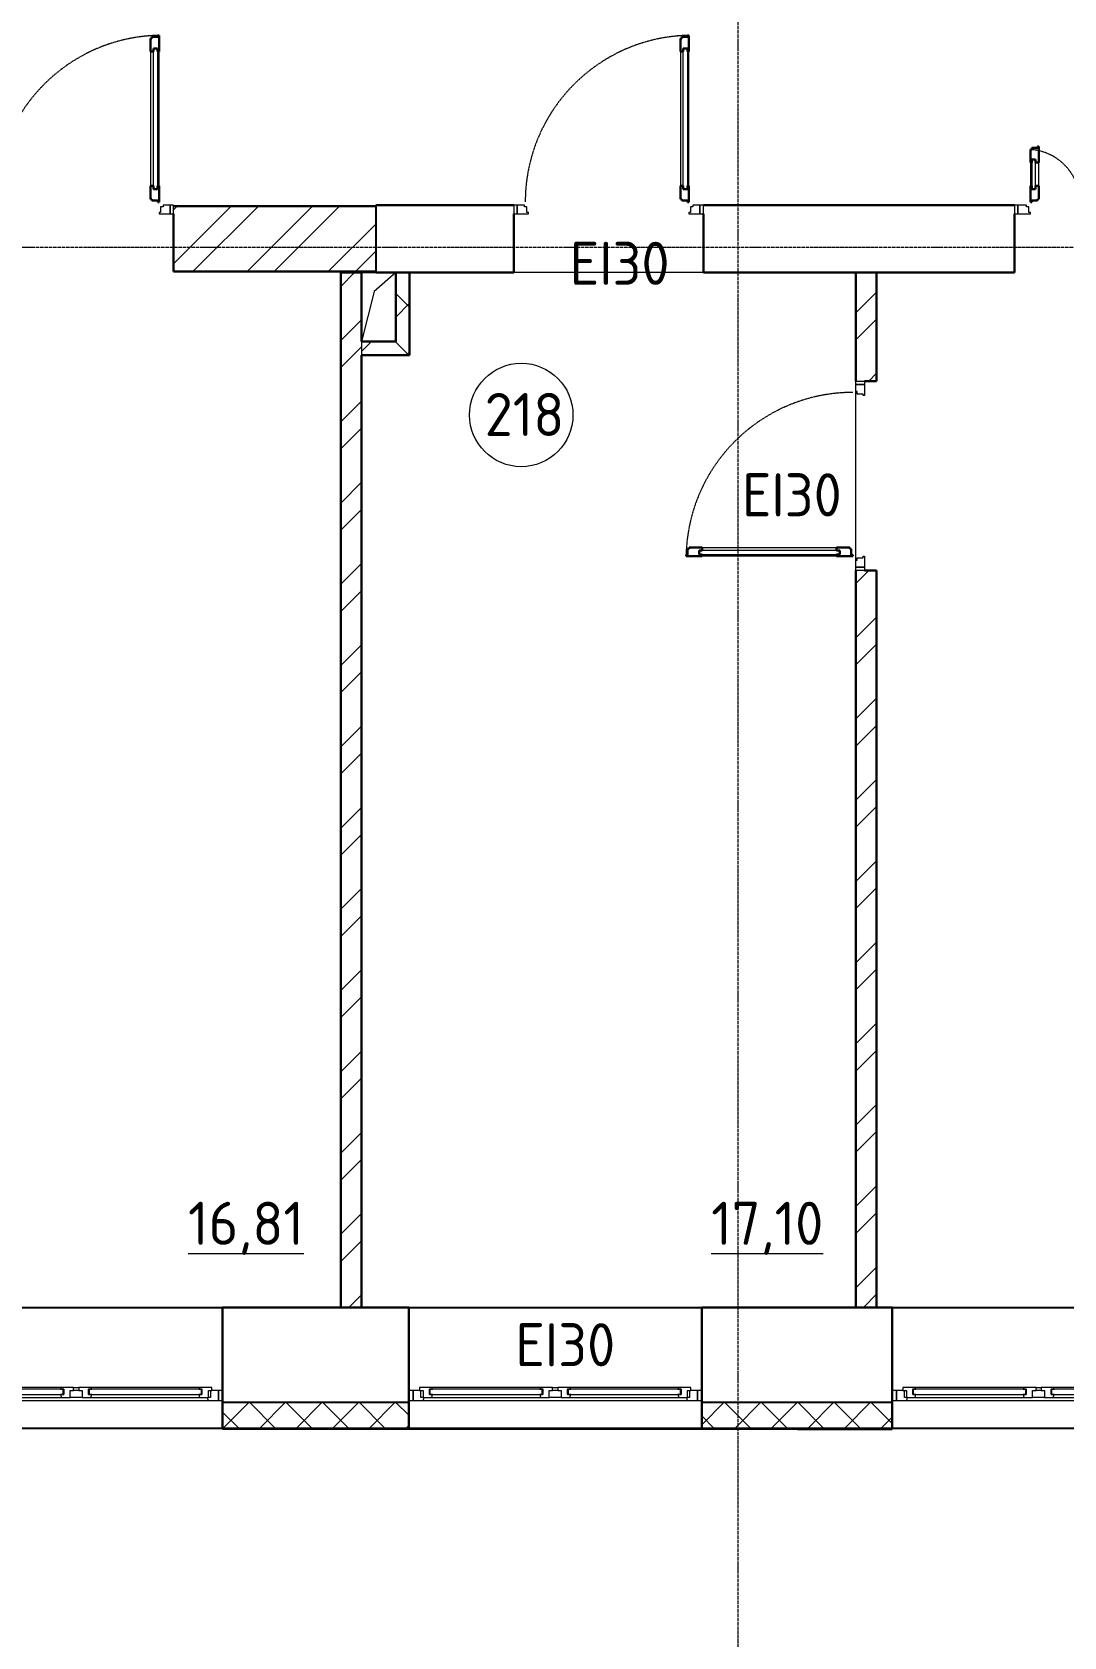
# Model space of a CAD drawing. Header units: millimetres. Extents: x -695119 to 412940, y -249585 to 622758.
# Drawn here: x 109686 to 115673, y 514016 to 523328 of the extents above; entities that cross this region are included whole.
import ezdxf

# ---------------------------------------------------------------- set-up
doc = ezdxf.new("R2010")
doc.units = ezdxf.units.MM
doc.linetypes.add('ADSK_Линия сетки', pattern=[25, 20, -2.5, 0, -2.5])
doc.linetypes.add('ADSK_Штриховая_ш2 п1_5', pattern=[4.5, 3, -1.5])
for name, color, linetype, lineweight in [('Двери', 8, 'Continuous', 9), ('Каркас_Импост', 8, 'Continuous', 9), ('Марки помещений', 8, 'Continuous', 20), ('Монтажный зазор', 8, 'Continuous', 9), ('Окна', 252, 'Continuous', 9), ('Оси', 252, 'Continuous', 9), ('Остекление', 8, 'Continuous', 9), ('Открывание', 8, 'ADSK_Штриховая_ш2 п1_5', 9), ('Панель', 252, 'Continuous', 30), ('Перекрытия', 7, 'Continuous', 18), ('Стены разрез', 7, 'Continuous', 30), ('Стены штриховка', 7, 'Continuous', 9), ('Текстовые примечания', 7, 'Continuous', 9)]:
    doc.layers.add(name, color=color, linetype=linetype, lineweight=lineweight)
doc.layers.add('Стены', color=194, linetype='Continuous')
doc.styles.add('GOST Common_1', font='', dxfattribs={"height": 250})
doc.styles.get('GOST Common_1').set_extended_font_data('GOST type B')
pattern_1 = [(0, (91217.38, 536167.97), (406.4, 101.6), [33.528, -271.272, 33.528, -271.272, -1625.6]), (0, (91217.38, 536167.97), (406.4, 101.6), [-609.6, 33.528, -576.072, 33.528, -271.272, -711.2]), (0, (91217.38, 536167.97), (406.4, 101.6), [-1524, 33.528, -169.672, 33.528, -474.472]), (120, (91369.78, 536218.77), (-291.18818, 301.15272), [33.528, -271.272, 33.528, -271.272, -1625.6]), (120, (91369.78, 536218.77), (-291.18818, 301.15272), [-609.6, 33.528, -576.072, 33.528, -271.272, -711.2]), (120, (91369.78, 536218.77), (-291.18818, 301.15272), [-1524, 33.528, -169.672, 33.528, -474.472]), (240, (91420.58, 536421.97), (-115.21182, -402.75272), [33.528, -271.272, 33.528, -271.272, -1625.6]), (240, (91420.58, 536421.97), (-115.21182, -402.75272), [-609.6, 33.528, -576.072, 33.528, -271.272, -711.2]), (240, (91420.58, 536421.97), (-115.21182, -402.75272), [-1524, 33.528, -169.672, 33.528, -474.472])]
pattern_2 = [(45, (91217.38, 536167.97), (-235.7317, 235.7317), []), (45, (91374.53, 536167.97), (-235.7317, 235.7317), [])]
pattern_3 = [(45, (91217.38, 536167.97), (-141.4214, 141.4214), []), (135, (91217.38, 536167.97), (-141.4214, -141.4214), [])]

# ---------------------------------------------------------------- blocks, each defined once
blk = doc.blocks.new('BIMLIB_Окно_Двустворчатое_VEKA_СФрамугойСнизу_ГОСТ30674_без линий - Ж_ОК-1_2320х1700-3824232-План 2 этажа смеж')
at = {"layer": 'Каркас_Импост', "lineweight": 18}
for p, q in [((-765.6, 265), (-825, 265)), ((-825, 265), (-825, 207)), ((-825, 207), (-787, 207)), ((-767, 207), (-787, 207)), ((-787, 207), (-787, 190)), ((-787, 190), (-731, 190)), ((-779, 207), (-779, 248)), ((-779, 248), (-767, 248)), ((-767, 248), (-767, 207)), ((-716.6, 248), (-767, 248)), ((-761, 248), (-765.6, 265)), ((-731, 190), (-730, 191)), ((-730, 199), (-730, 231)), ((-730, 231), (-712, 231)), ((-712, 199), (-730, 199)), ((-730, 191), (-729, 190)), ((-729, 190), (-714.4, 190)), ((-712, 231), (-716.6, 248)), ((-714.4, 190), (-712, 199)), ((-85.4, 248), (-90, 231)), ((-90, 231), (-72, 231)), ((-72, 199), (-90, 199)), ((-90, 199), (-87.6, 190)), ((-87.6, 190), (-73, 190)), ((-35, 248), (-85.4, 248)), ((-73, 190), (-72, 191)), ((-72, 231), (-72, 199)), ((-72, 191), (-71, 190)), ((-71, 190), (-15, 190)), ((-35, 207), (-35, 248)), ((-15, 207), (-35, 207)), ((-15, 190), (-15, 207)), ((35, 207), (15, 207)), ((15, 207), (15, 190)), ((15, 190), (71, 190)), ((35, 248), (35, 207)), ((85.4, 248), (35, 248)), ((71, 190), (72, 191)), ((72, 199), (72, 231)), ((72, 231), (90, 231)), ((90, 199), (72, 199)), ((72, 191), (73, 190)), ((73, 190), (87.6, 190)), ((90, 231), (85.4, 248)), ((87.6, 190), (90, 199)), ((716.6, 248), (712, 231)), ((712, 231), (730, 231)), ((730, 199), (712, 199)), ((712, 199), (714.4, 190)), ((714.4, 190), (729, 190)), ((767, 248), (716.6, 248)), ((729, 190), (730, 191)), ((730, 231), (730, 199)), ((730, 191), (731, 190)), ((731, 190), (787, 190)), ((765.6, 265), (761, 248)), ((825, 265), (765.6, 265)), ((767, 207), (767, 248)), ((767, 248), (779, 248)), ((787, 207), (767, 207)), ((779, 248), (779, 207)), ((787, 190), (787, 207)), ((787, 207), (825, 207)), ((825, 207), (825, 265))]:
    blk.add_line(p, q, dxfattribs=at)
at = {"layer": 'Каркас_Импост'}
for p, q in [((765.6, 265), (-765.6, 265)), ((-731, 190), (-729, 190)), ((-85.4, 248), (-716.6, 248)), ((-714.4, 190), (-87.6, 190)), ((-73, 190), (-71, 190)), ((-35, 248), (35, 248)), ((-15, 207), (15, 207)), ((15, 190), (-15, 190)), ((71, 190), (73, 190)), ((716.6, 248), (85.4, 248)), ((87.6, 190), (714.4, 190)), ((729, 190), (731, 190))]:
    blk.add_line(p, q, dxfattribs=at)
at = {"layer": 'Окна'}
for p, q in [((-825, 265), (-850, 265)), ((-850, 207), (-825, 207)), ((-825, 207), (-825, 265)), ((850, 265), (825, 265)), ((825, 265), (825, 207)), ((825, 207), (850, 207))]:
    blk.add_line(p, q, dxfattribs=at)
at = {"layer": 'Остекление'}
for p, q in [((-727, 231), (-730, 231)), ((-730, 231), (-730, 199)), ((-730, 199), (-727, 199)), ((-75, 231), (-727, 231)), ((-727, 231), (-727, 199)), ((-727, 199), (-727, 231)), ((-727, 199), (-75, 199)), ((-75, 199), (-75, 231)), ((-75, 231), (-75, 199)), ((-72, 231), (-75, 231)), ((-75, 199), (-72, 199)), ((-72, 199), (-72, 231)), ((75, 231), (72, 231)), ((72, 231), (72, 199)), ((72, 199), (75, 199)), ((727, 231), (75, 231)), ((75, 231), (75, 199)), ((75, 199), (75, 231)), ((75, 199), (727, 199)), ((727, 199), (727, 231)), ((727, 231), (727, 199)), ((730, 231), (727, 231)), ((727, 199), (730, 199)), ((730, 199), (730, 231))]:
    blk.add_line(p, q, dxfattribs=at)
blk = doc.blocks.new('BIMLIB_Окно_Двустворчатое_VEKA_СФрамугойСнизу_ГОСТ30674 - Ж_ОК-17__2350х1700-3836676-План 2 этажа смеж')
at = {"layer": 'Каркас_Импост', "lineweight": 18}
for p, q in [((-765.6, 265), (-825, 265)), ((-825, 265), (-825, 207)), ((-825, 207), (-787, 207)), ((-767, 207), (-787, 207)), ((-787, 207), (-787, 190)), ((-787, 190), (-731, 190)), ((-779, 207), (-779, 248)), ((-779, 248), (-767, 248)), ((-767, 248), (-767, 207)), ((-716.6, 248), (-767, 248)), ((-761, 248), (-765.6, 265)), ((-731, 190), (-730, 191)), ((-730, 199), (-730, 231)), ((-730, 231), (-712, 231)), ((-712, 199), (-730, 199)), ((-730, 191), (-729, 190)), ((-729, 190), (-714.4, 190)), ((-712, 231), (-716.6, 248)), ((-714.4, 190), (-712, 199)), ((-85.4, 248), (-90, 231)), ((-90, 231), (-72, 231)), ((-72, 199), (-90, 199)), ((-90, 199), (-87.6, 190)), ((-87.6, 190), (-73, 190)), ((-35, 248), (-85.4, 248)), ((-73, 190), (-72, 191)), ((-72, 231), (-72, 199)), ((-72, 191), (-71, 190)), ((-71, 190), (-15, 190)), ((-35, 207), (-35, 248)), ((-15, 207), (-35, 207)), ((-15, 190), (-15, 207)), ((35, 207), (15, 207)), ((15, 207), (15, 190)), ((15, 190), (71, 190)), ((35, 248), (35, 207)), ((85.4, 248), (35, 248)), ((71, 190), (72, 191)), ((72, 199), (72, 231)), ((72, 231), (90, 231)), ((90, 199), (72, 199)), ((72, 191), (73, 190)), ((73, 190), (87.6, 190)), ((90, 231), (85.4, 248)), ((87.6, 190), (90, 199)), ((716.6, 248), (712, 231)), ((712, 231), (730, 231)), ((730, 199), (712, 199)), ((712, 199), (714.4, 190)), ((714.4, 190), (729, 190)), ((767, 248), (716.6, 248)), ((729, 190), (730, 191)), ((730, 231), (730, 199)), ((730, 191), (731, 190)), ((731, 190), (787, 190)), ((765.6, 265), (761, 248)), ((825, 265), (765.6, 265)), ((767, 207), (767, 248)), ((767, 248), (779, 248)), ((787, 207), (767, 207)), ((779, 248), (779, 207)), ((787, 190), (787, 207)), ((787, 207), (825, 207)), ((825, 207), (825, 265))]:
    blk.add_line(p, q, dxfattribs=at)
at = {"layer": 'Каркас_Импост'}
for p, q in [((765.6, 265), (-765.6, 265)), ((-731, 190), (-729, 190)), ((-85.4, 248), (-716.6, 248)), ((-714.4, 190), (-87.6, 190)), ((-73, 190), (-71, 190)), ((-35, 248), (35, 248)), ((-15, 207), (15, 207)), ((15, 190), (-15, 190)), ((71, 190), (73, 190)), ((716.6, 248), (85.4, 248)), ((87.6, 190), (714.4, 190)), ((729, 190), (731, 190))]:
    blk.add_line(p, q, dxfattribs=at)
at = {"layer": 'Окна'}
for p, q in [((-825, 265), (-850, 265)), ((-850, 207), (-825, 207)), ((-825, 207), (-825, 265)), ((850, 265), (825, 265)), ((825, 265), (825, 207)), ((825, 207), (850, 207))]:
    blk.add_line(p, q, dxfattribs=at)
at = {"layer": 'Остекление'}
for p, q in [((-727, 231), (-730, 231)), ((-730, 231), (-730, 199)), ((-730, 199), (-727, 199)), ((-75, 231), (-727, 231)), ((-727, 231), (-727, 199)), ((-727, 199), (-727, 231)), ((-727, 199), (-75, 199)), ((-75, 199), (-75, 231)), ((-75, 231), (-75, 199)), ((-72, 231), (-75, 231)), ((-75, 199), (-72, 199)), ((-72, 199), (-72, 231)), ((75, 231), (72, 231)), ((72, 231), (72, 199)), ((72, 199), (75, 199)), ((727, 231), (75, 231)), ((75, 231), (75, 199)), ((75, 199), (75, 231)), ((75, 199), (727, 199)), ((727, 199), (727, 231)), ((727, 231), (727, 199)), ((730, 231), (727, 231)), ((727, 199), (730, 199)), ((730, 199), (730, 231))]:
    blk.add_line(p, q, dxfattribs=at)
blk = doc.blocks.new('Дверь_Alumark_однопольная_S50 - Дв-8__Ш__1100х2350 Пр-3159527-План 2 этажа смеж')
at = {"layer": 'Каркас_Импост'}
for p, q in [((-405, 60), (-364, 60)), ((-405, 10), (-405, 60)), ((-341, 10), (-405, 10)), ((-364, 60), (-364, 52)), ((-364, 52), (-350, 52)), ((-350, 52), (-350, 18)), ((-350, 18), (-341, 18)), ((-341, 18), (-341, 10)), ((591, 18), (600, 18)), ((591, 10), (591, 18)), ((655, 10), (591, 10)), ((600, 52), (614, 52)), ((600, 18), (600, 52)), ((614, 52), (614, 60)), ((614, 60), (655, 60)), ((655, 60), (655, 10))]:
    blk.add_line(p, q, dxfattribs=at)
at = {"layer": 'Монтажный зазор'}
for p, q in [((-425, 60), (-405, 60)), ((-425, 10), (-425, 60)), ((-405, 10), (-425, 10)), ((-405, 60), (-405, 10)), ((655, 60), (675, 60)), ((655, 10), (655, 60)), ((675, 10), (655, 10)), ((675, 60), (675, 10))]:
    blk.add_line(p, q, dxfattribs=at)
at = {"layer": 'Остекление'}
for p, q in [((-332, 970), (-332, 154)), ((-308, 970), (-332, 970)), ((-308, 154), (-308, 970)), ((-332, 154), (-308, 154))]:
    blk.add_line(p, q, dxfattribs=at)
at = {"layer": 'Открывание'}
blk.add_arc((-359, 78), 968, 0, 88.93452, dxfattribs=at)
at = {"layer": 'Панель'}
for p, q in [((-341, 1046), (-333, 1046)), ((-341, 952), (-341, 1046)), ((-333, 1046), (-333, 1037)), ((-333, 1037), (-299, 1037)), ((-299, 1037), (-299, 1028)), ((-299, 1028), (-291, 1028)), ((-291, 1028), (-291, 952)), ((-332, 952), (-341, 952)), ((-332, 970), (-332, 952)), ((-308, 970), (-332, 970)), ((-308, 952), (-308, 970)), ((-291, 952), (-308, 952)), ((-341, 78), (-341, 172)), ((-332, 172), (-341, 172)), ((-332, 154), (-332, 172)), ((-308, 154), (-332, 154)), ((-308, 172), (-308, 154)), ((-291, 172), (-308, 172)), ((-299, 96), (-299, 87)), ((-291, 96), (-299, 96)), ((-291, 172), (-291, 96)), ((-333, 78), (-341, 78)), ((-333, 87), (-333, 78)), ((-299, 87), (-333, 87))]:
    blk.add_line(p, q, dxfattribs=at)
at = {"layer": 'Панель', "lineweight": 9}
for p, q in [((-341, 172), (-341, 952)), ((-291, 952), (-291, 172))]:
    blk.add_line(p, q, dxfattribs=at)
blk = doc.blocks.new('Дверь_Alumark_двупольная_S50 - Ш_1_5_Внутр_1520х2350 Л-3571141-План 2 этажа смеж')
at = {"layer": 'Каркас_Импост'}
for p, q in [((-566, 195), (-615, 195)), ((-615, 195), (-615, 145)), ((-566, 187), (-566, 195)), ((-552, 187), (-566, 187)), ((-552, 153), (-552, 187)), ((816, 187), (802, 187)), ((802, 187), (802, 153)), ((816, 195), (816, 187)), ((865, 195), (816, 195)), ((865, 145), (865, 195)), ((-615, 145), (-543, 145)), ((-543, 153), (-552, 153)), ((-543, 145), (-543, 153)), ((802, 153), (793, 153)), ((793, 153), (793, 145)), ((793, 145), (865, 145))]:
    blk.add_line(p, q, dxfattribs=at)
at = {"layer": 'Монтажный зазор'}
for p, q in [((-635, 195), (-635, 145)), ((-615, 195), (-635, 195)), ((-615, 145), (-615, 195)), ((885, 195), (865, 195)), ((865, 195), (865, 145)), ((885, 145), (885, 195)), ((-635, 145), (-615, 145)), ((865, 145), (885, 145))]:
    blk.add_line(p, q, dxfattribs=at)
at = {"layer": 'Остекление'}
for p, q in [((763, 289), (763, 1221)), ((763, 1221), (784, 1221)), ((784, 1221), (784, 289)), ((-534, 461), (-534, 289)), ((-513, 461), (-534, 461)), ((-513, 289), (-513, 461)), ((-534, 289), (-513, 289)), ((784, 289), (763, 289))]:
    blk.add_line(p, q, dxfattribs=at)
at = {"layer": 'Открывание'}
for centre, radius, start, end in [((811, 213), 1066, 90.96752, 180), ((-561, 213), 306, 360, 86.62771)]:
    blk.add_arc(centre, radius, start, end, dxfattribs=at)
at = {"layer": 'Панель'}
for p, q in [((751, 1279), (743, 1279)), ((743, 1279), (743, 1203)), ((785, 1288), (751, 1288)), ((751, 1288), (751, 1279)), ((763, 1203), (763, 1221)), ((763, 1221), (784, 1221)), ((784, 1221), (784, 1203)), ((793, 1297), (785, 1297)), ((785, 1297), (785, 1288)), ((793, 1203), (793, 1297)), ((743, 1203), (763, 1203)), ((784, 1203), (793, 1203)), ((-535, 519), (-543, 519)), ((-543, 519), (-543, 443)), ((-501, 528), (-535, 528)), ((-535, 528), (-535, 519)), ((-493, 537), (-501, 537)), ((-501, 537), (-501, 528)), ((-493, 443), (-493, 537)), ((-534, 443), (-543, 443)), ((-534, 461), (-534, 443)), ((-513, 461), (-534, 461)), ((-513, 443), (-513, 461)), ((-493, 443), (-513, 443)), ((-543, 307), (-543, 213)), ((-534, 307), (-543, 307)), ((-534, 289), (-534, 307)), ((-513, 289), (-534, 289)), ((-513, 307), (-513, 289)), ((-493, 307), (-513, 307)), ((-493, 231), (-493, 307)), ((743, 307), (743, 231)), ((743, 307), (763, 307)), ((763, 307), (763, 289)), ((763, 289), (784, 289)), ((784, 307), (793, 307)), ((784, 289), (784, 307)), ((793, 213), (793, 307)), ((-543, 213), (-535, 213)), ((-535, 213), (-535, 222)), ((-535, 222), (-501, 222)), ((-501, 222), (-501, 231)), ((-501, 231), (-493, 231)), ((743, 231), (751, 231)), ((751, 231), (751, 222)), ((751, 222), (785, 222)), ((785, 222), (785, 213)), ((785, 213), (793, 213))]:
    blk.add_line(p, q, dxfattribs=at)
at = {"layer": 'Панель', "lineweight": 9}
for p, q in [((743, 1203), (743, 307)), ((793, 307), (793, 1203)), ((-543, 443), (-543, 307)), ((-493, 307), (-493, 443))]:
    blk.add_line(p, q, dxfattribs=at)
blk = doc.blocks.new('Дверь_Alumark_однопольная_S50 - Дв-8л_1100х2350 Л-3571922-План 2 этажа смеж')
at = {"layer": 'Каркас_Импост'}
for p, q in [((-364, 195), (-405, 195)), ((-405, 195), (-405, 145)), ((-364, 187), (-364, 195)), ((-350, 187), (-364, 187)), ((-350, 153), (-350, 187)), ((614, 187), (600, 187)), ((600, 187), (600, 153)), ((614, 195), (614, 187)), ((655, 195), (614, 195)), ((655, 145), (655, 195)), ((-405, 145), (-341, 145)), ((-341, 153), (-350, 153)), ((-341, 145), (-341, 153)), ((600, 153), (591, 153)), ((591, 153), (591, 145)), ((591, 145), (655, 145))]:
    blk.add_line(p, q, dxfattribs=at)
at = {"layer": 'Монтажный зазор'}
for p, q in [((-425, 195), (-425, 145)), ((-405, 195), (-425, 195)), ((-405, 145), (-405, 195)), ((675, 195), (655, 195)), ((655, 195), (655, 145)), ((675, 145), (675, 195)), ((-425, 145), (-405, 145)), ((655, 145), (675, 145))]:
    blk.add_line(p, q, dxfattribs=at)
at = {"layer": 'Остекление'}
for p, q in [((558, 289), (558, 1105)), ((558, 1105), (582, 1105)), ((582, 1105), (582, 289)), ((582, 289), (558, 289))]:
    blk.add_line(p, q, dxfattribs=at)
at = {"layer": 'Открывание'}
blk.add_arc((609, 213), 968, 91.06548, 180, dxfattribs=at)
at = {"layer": 'Панель'}
for p, q in [((549, 1163), (541, 1163)), ((541, 1163), (541, 1087)), ((583, 1172), (549, 1172)), ((549, 1172), (549, 1163)), ((591, 1181), (583, 1181)), ((583, 1181), (583, 1172)), ((591, 1087), (591, 1181)), ((541, 1087), (558, 1087)), ((558, 1087), (558, 1105)), ((558, 1105), (582, 1105)), ((582, 1105), (582, 1087)), ((582, 1087), (591, 1087)), ((541, 307), (541, 231)), ((541, 307), (558, 307)), ((558, 307), (558, 289)), ((558, 289), (582, 289)), ((582, 307), (591, 307)), ((582, 289), (582, 307)), ((591, 213), (591, 307)), ((541, 231), (549, 231)), ((549, 231), (549, 222)), ((549, 222), (583, 222)), ((583, 222), (583, 213)), ((583, 213), (591, 213))]:
    blk.add_line(p, q, dxfattribs=at)
at = {"layer": 'Панель', "lineweight": 9}
for p, q in [((541, 1087), (541, 307)), ((591, 307), (591, 1087))]:
    blk.add_line(p, q, dxfattribs=at)
blk = doc.blocks.new('Дверь_Alumark_однопольная_S50 - Дв-8л__Ш__1100х2350 Л-3571610-План 2 этажа смеж')
at = {"layer": 'Каркас_Импост'}
for p, q in [((-364, 195), (-405, 195)), ((-405, 195), (-405, 145)), ((-364, 187), (-364, 195)), ((-350, 187), (-364, 187)), ((-350, 153), (-350, 187)), ((614, 187), (600, 187)), ((600, 187), (600, 153)), ((614, 195), (614, 187)), ((655, 195), (614, 195)), ((655, 145), (655, 195)), ((-405, 145), (-341, 145)), ((-341, 153), (-350, 153)), ((-341, 145), (-341, 153)), ((600, 153), (591, 153)), ((591, 153), (591, 145)), ((591, 145), (655, 145))]:
    blk.add_line(p, q, dxfattribs=at)
at = {"layer": 'Монтажный зазор'}
for p, q in [((-425, 195), (-425, 145)), ((-405, 195), (-425, 195)), ((-405, 145), (-405, 195)), ((675, 195), (655, 195)), ((655, 195), (655, 145)), ((675, 145), (675, 195)), ((-425, 145), (-405, 145)), ((655, 145), (675, 145))]:
    blk.add_line(p, q, dxfattribs=at)
at = {"layer": 'Остекление'}
for p, q in [((558, 289), (558, 1105)), ((558, 1105), (582, 1105)), ((582, 1105), (582, 289)), ((582, 289), (558, 289))]:
    blk.add_line(p, q, dxfattribs=at)
at = {"layer": 'Открывание'}
blk.add_arc((609, 213), 968, 91.06548, 180, dxfattribs=at)
at = {"layer": 'Панель'}
for p, q in [((549, 1163), (541, 1163)), ((541, 1163), (541, 1087)), ((583, 1172), (549, 1172)), ((549, 1172), (549, 1163)), ((591, 1181), (583, 1181)), ((583, 1181), (583, 1172)), ((591, 1087), (591, 1181)), ((541, 1087), (558, 1087)), ((558, 1087), (558, 1105)), ((558, 1105), (582, 1105)), ((582, 1105), (582, 1087)), ((582, 1087), (591, 1087)), ((541, 307), (541, 231)), ((541, 307), (558, 307)), ((558, 307), (558, 289)), ((558, 289), (582, 289)), ((582, 307), (591, 307)), ((582, 289), (582, 307)), ((591, 213), (591, 307)), ((541, 231), (549, 231)), ((549, 231), (549, 222)), ((549, 222), (583, 222)), ((583, 222), (583, 213)), ((583, 213), (591, 213))]:
    blk.add_line(p, q, dxfattribs=at)
at = {"layer": 'Панель', "lineweight": 9}
for p, q in [((541, 1087), (541, 307)), ((591, 307), (591, 1087))]:
    blk.add_line(p, q, dxfattribs=at)
blk = doc.blocks.new('ADSK_Марка_Помещение_ОдноЗначение_Номер - Номер-462100-План 2 этажа смеж')
at = {"layer": 'Марки помещений'}
blk.add_circle((0, 0), 3, dxfattribs=at)

msp = doc.modelspace()

# ---------------------------------------------------------------- hatches: boundary and pattern name
at = {"layer": 'Стены разрез', "lineweight": 9}
h = msp.add_hatch(dxfattribs=at)
h.set_pattern_fill('FP_1', color=256, style=0, pattern_type=2)
h.set_pattern_definition(pattern_2)
h.paths.add_polyline_path([(110506.401, 521938.241), (111679.726, 521938.241), (111679.726, 522318.241), (110506.401, 522318.241), (110506.401, 522273.241)])
h = msp.add_hatch(dxfattribs=at)
h.set_pattern_fill('FP_1', color=256, style=0, pattern_type=2)
h.set_pattern_definition(pattern_2)
h.paths.add_polyline_path([(111596.401, 515928.241), (111596.401, 521933.241), (111476.401, 521933.241), (111476.401, 515928.241)])
h = msp.add_hatch(dxfattribs=at)
h.set_pattern_fill('FP_3', color=256, style=0, pattern_type=2)
h.set_pattern_definition(pattern_3)
h.paths.add_polyline_path([(111876.401, 521533.241), (111876.401, 521933.241), (111796.401, 521933.241), (111796.401, 521533.241)])
h = msp.add_hatch(dxfattribs=at)
h.set_pattern_fill('FP_1', color=256, style=0, pattern_type=2)
h.set_pattern_definition(pattern_2)
h.paths.add_polyline_path([(114586.401, 515928.241), (114586.401, 520203.241), (114466.401, 520203.241), (114466.401, 515928.241)])
h.paths.add_polyline_path([(114516.401, 521303.241), (114586.401, 521303.241), (114586.401, 521933.241), (114466.401, 521933.241), (114466.401, 521303.241)])
h = msp.add_hatch(dxfattribs=at)
h.set_pattern_fill('FP_3', color=256, style=0, pattern_type=2)
h.set_pattern_definition(pattern_3)
h.paths.add_polyline_path([(111876.401, 521453.241), (111876.401, 521533.241), (111596.401, 521533.241), (111596.401, 521453.241)])
h = msp.add_hatch(dxfattribs=at)
h.set_pattern_fill('FP_7', color=256, style=0, pattern_type=2)
h.set_pattern_definition([(45, (91217.38, 536167.97), (-106.066, 106.066), []), (135, (91217.38, 536167.97), (-106.066, -106.066), [])])
h.paths.add_polyline_path([(123044.401, 515228.241), (123044.401, 515302.241), (123046.401, 515302.241), (123046.401, 515378.241), (121946.401, 515378.241), (121946.401, 515302.241), (121948.401, 515302.241), (121948.401, 515228.241)])
h.paths.add_polyline_path([(124748.401, 515228.241), (126181.401, 515228.241), (126181.401, 515378.241), (124746.401, 515378.241), (124746.401, 515302.241), (124748.401, 515302.241)])
h.paths.add_polyline_path([(103514.401, 515228.241), (103514.401, 515302.241), (103516.401, 515302.241), (103516.401, 515378.241), (102416.401, 515378.241), (102416.401, 515302.241), (102418.401, 515302.241), (102418.401, 515228.241)])
h.paths.add_polyline_path([(110793.401, 515228.241), (111869.401, 515228.241), (111869.401, 515302.241), (111871.401, 515302.241), (111871.401, 515378.241), (110791.401, 515378.241), (110791.401, 515302.241), (110793.401, 515302.241)])
h.paths.add_polyline_path([(117469.401, 515228.241), (117469.401, 515302.241), (117471.401, 515302.241), (117471.401, 515378.241), (116376.401, 515378.241), (116376.401, 515302.241), (116378.401, 515302.241), (116378.401, 515228.241)])
h.paths.add_polyline_path([(105218.401, 515228.241), (106314.401, 515228.241), (106314.401, 515302.241), (106316.401, 515302.241), (106316.401, 515378.241), (105216.401, 515378.241), (105216.401, 515302.241), (105218.401, 515302.241)])
h.paths.add_polyline_path([(120244.401, 515228.241), (120244.401, 515302.241), (120246.401, 515302.241), (120246.401, 515378.241), (119171.401, 515378.241), (119171.401, 515302.241), (119173.401, 515302.241), (119173.401, 515228.241)])
h.paths.add_polyline_path([(100714.401, 515228.241), (100714.401, 515302.241), (100716.401, 515302.241), (100716.401, 515378.241), (99636.401, 515378.241), (99636.401, 515302.241), (99638.401, 515302.241), (99638.401, 515228.241)])
h.paths.add_polyline_path([(108018.401, 515228.241), (109089.401, 515228.241), (109089.401, 515302.241), (109091.401, 515302.241), (109091.401, 515378.241), (108016.401, 515378.241), (108016.401, 515302.241), (108018.401, 515302.241)])
h.paths.add_polyline_path([(114674.401, 515228.241), (114674.401, 515302.241), (114676.401, 515302.241), (114676.401, 515378.241), (113571.401, 515378.241), (113571.401, 515302.241), (113573.401, 515302.241), (113573.401, 515228.241)])
h.paths.add_polyline_path([(97906.848, 515228.241), (97934.401, 515228.241), (97934.401, 515302.241), (97936.401, 515302.241), (97936.401, 515378.241), (97906.848, 515378.241), (97906.848, 515302.241)])
h = msp.add_hatch(dxfattribs=at)
h.set_pattern_fill('FP_4', color=256, style=0, pattern_type=2)
h.set_pattern_definition(pattern_1)
h.paths.add_polyline_path([(60655.131, 515221.241), (60881.401, 515221.241), (60881.401, 515226.241), (60306.401, 515226.241), (60306.401, 515221.241)])
h.paths.add_polyline_path([(69341.401, 515221.241), (69886.401, 515221.241), (69886.401, 515226.241), (69341.401, 515226.241)])
h.paths.add_polyline_path([(75536.401, 515221.241), (75536.401, 515226.241), (74976.401, 515226.241), (74976.401, 515221.241)])
h.paths.add_polyline_path([(80596.401, 515221.241), (81106.401, 515221.241), (81106.401, 515226.241), (80596.401, 515226.241)])
h.paths.add_polyline_path([(83371.401, 515221.241), (83936.401, 515221.241), (83936.401, 515226.241), (83371.401, 515226.241)])
h.paths.add_polyline_path([(105216.401, 515221.241), (105766.401, 515221.241), (105766.401, 515226.241), (105216.401, 515226.241)])
h.paths.add_polyline_path([(114676.401, 515221.241), (114676.401, 515226.241), (114126.401, 515226.241), (114126.401, 515221.241)])
h.paths.add_polyline_path([(116921.401, 515221.241), (117471.401, 515221.241), (117471.401, 515226.241), (116921.401, 515226.241)])
h = msp.add_hatch(dxfattribs=at)
h.set_pattern_fill('FP_4', color=256, style=0, pattern_type=2)
h.set_pattern_definition(pattern_1)
h.paths.add_polyline_path([(126181.401, 515226.241), (126181.401, 515228.241), (124748.401, 515228.241), (124748.401, 515302.241), (124746.401, 515302.241), (124746.401, 515226.241), (125950.194, 515226.241)])
h.paths.add_polyline_path([(120246.401, 515226.241), (120246.401, 515302.241), (120244.401, 515302.241), (120244.401, 515228.241), (119173.401, 515228.241), (119173.401, 515302.241), (119171.401, 515302.241), (119171.401, 515226.241)])
h.paths.add_polyline_path([(117471.401, 515226.241), (117471.401, 515302.241), (117469.401, 515302.241), (117469.401, 515228.241), (116378.401, 515228.241), (116378.401, 515302.241), (116376.401, 515302.241), (116376.401, 515226.241)])
h.paths.add_polyline_path([(113571.401, 515226.241), (114676.401, 515226.241), (114676.401, 515302.241), (114674.401, 515302.241), (114674.401, 515228.241), (113573.401, 515228.241), (113573.401, 515302.241), (113571.401, 515302.241)])
h.paths.add_polyline_path([(121946.401, 515226.241), (123046.401, 515226.241), (123046.401, 515302.241), (123044.401, 515302.241), (123044.401, 515228.241), (121948.401, 515228.241), (121948.401, 515302.241), (121946.401, 515302.241)])
h.paths.add_polyline_path([(111871.401, 515226.241), (111871.401, 515302.241), (111869.401, 515302.241), (111869.401, 515228.241), (110793.401, 515228.241), (110793.401, 515302.241), (110791.401, 515302.241), (110791.401, 515226.241)])
h.paths.add_polyline_path([(109091.401, 515226.241), (109091.401, 515302.241), (109089.401, 515302.241), (109089.401, 515228.241), (108018.401, 515228.241), (108018.401, 515302.241), (108016.401, 515302.241), (108016.401, 515226.241)])
h.paths.add_polyline_path([(106316.401, 515226.241), (106316.401, 515302.241), (106314.401, 515302.241), (106314.401, 515228.241), (105218.401, 515228.241), (105218.401, 515302.241), (105216.401, 515302.241), (105216.401, 515226.241)])
h.paths.add_polyline_path([(97936.401, 515226.241), (97936.401, 515302.241), (97934.401, 515302.241), (97934.401, 515228.241), (97906.848, 515228.241), (97906.848, 515226.241)])
h.paths.add_polyline_path([(103516.401, 515226.241), (103516.401, 515302.241), (103514.401, 515302.241), (103514.401, 515228.241), (102418.401, 515228.241), (102418.401, 515302.241), (102416.401, 515302.241), (102416.401, 515226.241)])
h.paths.add_polyline_path([(100716.401, 515226.241), (100716.401, 515302.241), (100714.401, 515302.241), (100714.401, 515228.241), (99638.401, 515228.241), (99638.401, 515302.241), (99636.401, 515302.241), (99636.401, 515226.241)])

# ---------------------------------------------------------------- linework, layer by layer
at = {"lineweight": 18}
for p, q in [((111596.401, 521933.241), (111679.726, 521933.241)), ((111796.401, 521933.241), (111669.759, 521823.707)), ((111669.759, 521823.707), (111596.401, 521533.241))]:
    msp.add_line(p, q, dxfattribs=at)
at = {"layer": 'Оси', "linetype": 'ADSK_Линия сетки'}
for p, q in [((113781.401, 533028.241), (113781.401, 503632.555)), ((127748.695, 522078.241), (50771.339, 522078.241)), ((127748.695, 515928.241), (50809.123, 515928.241))]:
    msp.add_line(p, q, dxfattribs=at)
at = {"layer": 'Перекрытия', "color": 49, "true_color": 0x464646}
for p, q in [((111596.401, 521933.241), (111679.726, 521933.241)), ((113581.401, 521933.241), (112481.401, 521933.241)), ((114466.401, 520264.241), (114466.401, 521242.241))]:
    msp.add_line(p, q, dxfattribs=at)
at = {"layer": 'Стены'}
for p, q in [((111679.726, 522318.241), (111679.726, 521938.241)), ((109091.401, 515928.241), (110791.401, 515928.241)), ((111871.401, 515928.241), (113571.401, 515928.241)), ((114676.401, 515928.241), (116376.401, 515928.241)), ((110791.401, 515378.241), (111871.401, 515378.241)), ((113571.401, 515378.241), (114676.401, 515378.241)), ((110791.401, 515226.241), (109091.401, 515226.241)), ((110791.401, 515226.241), (110791.401, 515221.241)), ((111331.401, 515221.241), (111331.401, 515226.241)), ((113571.401, 515226.241), (111871.401, 515226.241)), ((116376.401, 515226.241), (114676.401, 515226.241)), ((114126.401, 515221.241), (110791.401, 515221.241))]:
    msp.add_line(p, q, dxfattribs=at)
at = {"layer": 'Стены разрез'}
for p, q in [((111679.726, 522318.241), (110506.401, 522318.241)), ((112481.401, 522323.241), (111679.726, 522323.241)), ((111679.726, 522323.241), (111679.726, 522318.241)), ((115386.401, 522323.241), (113581.401, 522323.241)), ((110506.401, 522273.241), (110506.401, 521938.241)), ((112481.401, 521933.241), (112481.401, 522273.241)), ((113581.401, 522273.241), (113581.401, 521933.241)), ((115386.401, 521933.241), (115386.401, 522273.241)), ((110506.401, 521938.241), (111679.726, 521938.241)), ((111476.401, 521933.241), (111476.401, 515928.241)), ((111596.401, 521933.241), (111476.401, 521933.241)), ((111596.401, 521533.241), (111596.401, 521933.241)), ((111679.726, 521938.241), (111679.726, 521933.241)), ((111679.726, 521933.241), (112481.401, 521933.241)), ((111796.401, 521933.241), (111796.401, 521533.241)), ((111876.401, 521453.241), (111876.401, 521933.241)), ((113581.401, 521933.241), (115386.401, 521933.241)), ((114466.401, 521933.241), (114466.401, 521303.241)), ((114586.401, 521303.241), (114586.401, 521933.241)), ((111796.401, 521533.241), (111596.401, 521533.241)), ((111596.401, 515928.241), (111596.401, 521453.241)), ((111596.401, 521453.241), (111876.401, 521453.241)), ((114516.401, 521303.241), (114586.401, 521303.241)), ((114466.401, 520203.241), (114466.401, 515928.241)), ((114586.401, 520203.241), (114516.401, 520203.241)), ((114586.401, 515928.241), (114586.401, 520203.241)), ((111871.401, 515928.241), (110791.401, 515928.241)), ((110791.401, 515928.241), (110791.401, 515226.241)), ((111871.401, 515226.241), (111871.401, 515928.241)), ((114676.401, 515928.241), (113571.401, 515928.241)), ((113571.401, 515928.241), (113571.401, 515226.241)), ((114676.401, 515221.241), (114676.401, 515928.241)), ((110791.401, 515226.241), (111871.401, 515226.241)), ((113571.401, 515226.241), (114676.401, 515226.241)), ((114676.401, 515226.241), (114126.401, 515226.241)), ((114126.401, 515226.241), (114126.401, 515221.241)), ((114126.401, 515221.241), (114676.401, 515221.241))]:
    msp.add_line(p, q, dxfattribs=at)
at = {"layer": 'Стены штриховка'}
for p, q in [((111596.401, 521533.241), (111596.401, 521453.241)), ((110793.401, 515302.241), (110791.401, 515302.241)), ((110793.401, 515302.241), (110793.401, 515228.241)), ((110793.401, 515228.241), (111869.401, 515228.241)), ((111871.401, 515302.241), (111869.401, 515302.241)), ((111869.401, 515228.241), (111869.401, 515302.241)), ((113573.401, 515302.241), (113571.401, 515302.241)), ((113573.401, 515302.241), (113573.401, 515228.241)), ((113573.401, 515228.241), (114674.401, 515228.241)), ((114676.401, 515302.241), (114674.401, 515302.241)), ((114674.401, 515228.241), (114674.401, 515302.241))]:
    msp.add_line(p, q, dxfattribs=at)

# ---------------------------------------------------------------- block references
at = {"layer": 'Двери'}
for name, p in [('Дверь_Alumark_двупольная_S50 - Ш_1_5_Внутр_1520х2350 Л-3571141-План 2 этажа смеж', (116021.401, 522128.241)), ('Дверь_Alumark_однопольная_S50 - Дв-8л_1100х2350 Л-3571922-План 2 этажа смеж', (109831.401, 522128.241)), ('Дверь_Alumark_однопольная_S50 - Дв-8л__Ш__1100х2350 Л-3571610-План 2 этажа смеж', (112906.401, 522128.241))]:
    msp.add_blockref(name, p, dxfattribs=at)
at = {"layer": 'Двери', "rotation": 89.99999999999993}
msp.add_blockref('Дверь_Alumark_однопольная_S50 - Дв-8__Ш__1100х2350 Пр-3159527-План 2 этажа смеж', (114526.401, 520628.241), dxfattribs=at)
at = {"layer": 'Марки помещений', "xscale": 99.99999999999993, "yscale": 99.99999999999993, "zscale": 99.99999999999993}
msp.add_blockref('ADSK_Марка_Помещение_ОдноЗначение_Номер - Номер-462100-План 2 этажа смеж', (112524.262, 521106.609), dxfattribs=at)
at = {"layer": 'Окна', "rotation": 180}
for name, p in [('BIMLIB_Окно_Двустворчатое_VEKA_СФрамугойСнизу_ГОСТ30674_без линий - Ж_ОК-1_2320х1700-3824232-План 2 этажа смеж', (109941.401, 515653.241)), ('BIMLIB_Окно_Двустворчатое_VEKA_СФрамугойСнизу_ГОСТ30674 - Ж_ОК-17__2350х1700-3836676-План 2 этажа смеж', (112721.401, 515653.241)), ('BIMLIB_Окно_Двустворчатое_VEKA_СФрамугойСнизу_ГОСТ30674_без линий - Ж_ОК-1_2320х1700-3824232-План 2 этажа смеж', (115526.401, 515653.241))]:
    msp.add_blockref(name, p, dxfattribs=at)

# ---------------------------------------------------------------- texts
at = {"layer": 'Марки помещений', "lineweight": 9, "char_height": 250, "attachment_point": 1, "style": 'GOST Common_1'}
for s, insert, width in [('218', (112311.855, 521234.334), 526.70869), ('\\L16,81', (110590.507, 516541.411), 757.59469), ('\\L17,10', (113626.638, 516541.411), 757.59469)]:
    msp.add_mtext(s, dxfattribs=dict(at, insert=insert, width=width))
at = {"layer": 'Текстовые примечания', "color": 1, "true_color": 0xff0000, "char_height": 250, "width": 663.79725, "attachment_point": 1, "style": 'GOST Common_1'}
for insert in [(112805.613, 522111.667), (113804.881, 520768.164), (112490.279, 515836.667)]:
    msp.add_mtext('EI30', dxfattribs=dict(at, insert=insert))

doc.saveas('drawing.dxf')
